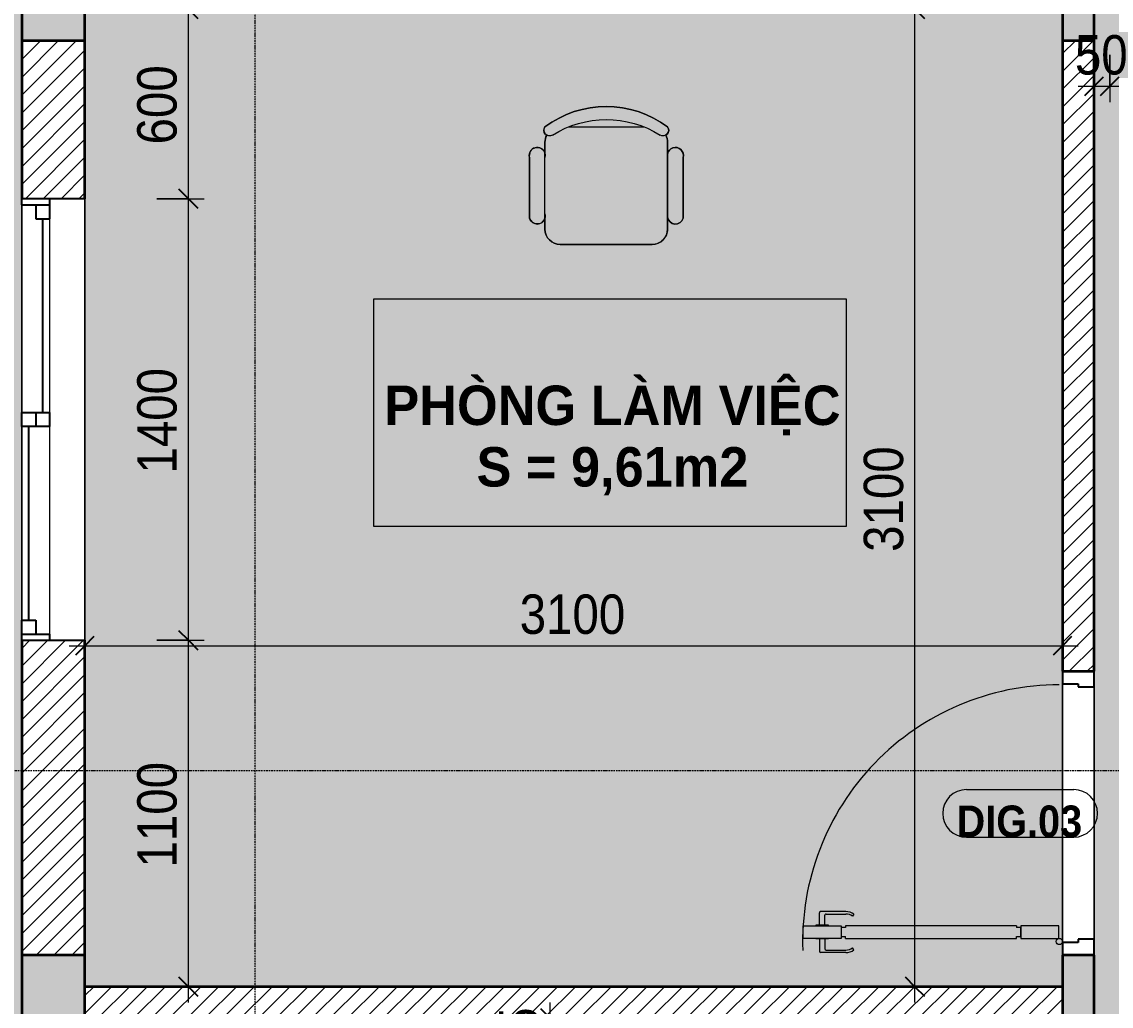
# Model space of a CAD drawing. Header units: millimetres. Extents: x 31444 to 224909, y 392 to 78637.
# Drawn here: x 33653 to 37107, y 64875 to 67997 of the extents above; entities that cross this region are included whole.
import ezdxf

# ---------------------------------------------------------------- set-up
doc = ezdxf.new("R2010")
doc.units = ezdxf.units.MM
doc.linetypes.add('Dash Dot 3_16_', pattern=[7.9375, 4.7625, -1.5875, 0, -1.5875])
for name, color, linetype, lineweight in [('0-1', 7, 'Continuous', 5), ('A-ANNO-DIMS', 211, 'Continuous', 9), ('A-ANNO-DIMS-50', 211, 'Continuous', 9), ('A-DETL-GENF-1', 7, 'Continuous', 18), ('A-DETL-GENF-4', 9, 'Continuous', 18), ('A-DETL-MEDM', 33, 'Continuous', 35), ('A-DETL-THIN', 151, 'Continuous', 18), ('A-DOOR-1', 253, 'Continuous', 18), ('A-DOOR-3', 7, 'Continuous', 18), ('A-DOOR-4', 50, 'Continuous', 25), ('A-DOOR-IDEN', 31, 'Continuous', 9), ('A-FLOR-2', 7, 'Continuous', 18), ('A-GLAZ', 151, 'Continuous', 18), ('A-GLAZ-4', 151, 'Continuous', 25), ('A-WALL-2', 250, 'Continuous', 35), ('A-WALL-3', 7, 'Continuous', 18), ('A-WALL-6', 113, 'Continuous', 35), ('A-WALL-PATT-1', 9, 'Continuous', 18), ('A-WALL-PATT-2', 111, 'Continuous', 18), ('G-ANNO-SYMB-1', 111, 'Dash Dot 3_16_', 18), ('G-ANNO-TEXT-1', 7, 'Continuous', 9), ('I-FURN', 30, 'Continuous', 18), ('I-FURN-1', 253, 'Continuous', 18), ('S-COLS', 52, 'Continuous', 18)]:
    doc.layers.add(name, color=color, linetype=linetype, lineweight=lineweight)
doc.layers.add('A-DETL-GENF-2', color=7, linetype='Continuous', lineweight=18, transparency=0.2)
doc.styles.add('Arial_B', font='arialbd.ttf', dxfattribs={"width": 0.95, "height": 125})
doc.styles.add('Arial_B_1', font='arialbd.ttf', dxfattribs={"width": 0.9, "height": 100})
doc.styles.add('UTM Avo', font='', dxfattribs={"width": 0.9, "height": 125})
doc.styles.get('UTM Avo').set_extended_font_data('UTM Avo')
doc.dimstyles.new('1_Dim_chi_tiet_2_5', dxfattribs={"dimscale": 304.8, "dimtxt": 124.912619, "dimasz": 0.19685, "dimexe": 0.164042, "dimexo": 0.0625, "dimgap": 0.016404, "dimtad": 1, "dimdec": 0, "dimrnd": 5, "dimzin": 0, "dimdsep": 46, "dimtxsty": 'UTM Avo', "dimblk1": 'OBLIQUE', "dimblk2": 'OBLIQUE', "dimsah": 1, "dimcen": 0.09, "dimdle": 0.164042, "dimazin": 0, "dimtfac": 1, "dimtdec": 4, "dimtix": 1, "dimtmove": 0, "dimatfit": 3, "dimfxl": 0.328084, "dimfxlon": 1, "dimtvp": 1, "dimtolj": 1, "dimtzin": 0, "dimarcsym": 2})
pattern_1 = [(45, (0, 0), (-28.284271, 28.284271), [])]
pattern_2 = [(50, (0, 0), (364.3679, -31.8783), [38.1, -419.1]), (355, (0, 0), (-70.4859, 382.1133), [30.48, -335.28]), (100.451, (30.36, -2.66), (293.885, 350.2334), [32.38, -356.18]), (46.184, (0, 101.6), (542.1585, -84.0858), [57.15, -628.65]), (96.636, (45.2, 94.6), (474.805, 494.8554), [48.57, -534.27]), (351.184, (0, 101.6), (474.8102, 494.85), [45.72, -502.92]), (21, (50.8, 76.2), (303.2285, -204.5305), [38.1, -419.1]), (326, (50.8, 76.2), (123.6039, 368.376), [30.48, -335.28]), (71.451, (76.07, 59.16), (426.8341, 163.8427), [32.38, -356.18]), (37.5, (0, 0), (6.17665, 169.11015), [3.353, -327.863, 3.353, -337.007, -336.55]), (37.5, (0, 0), (6.17665, 169.11015), [-671.576, 3.353, -333.197]), (7.5, (0, 0), (133.63888, 200.3615), [3.353, -190.703, 3.353, -320.243, -128.27]), (7.5, (0, 0), (133.63888, 200.3615), [-517.652, 3.353, -124.917]), (327.5, (-113.28, 0), (271.18182, -11.45836), [3.353, -123.647, 3.353, -392.887, -525.78]), (327.5, (-113.28, 0), (271.18182, -11.45836), [-523.24, 3.353, -522.427]), (317.5, (-164.08, 0), (296.2585, 50.85285), [3.353, -161.747, 3.353, -259.791, -373.38]), (317.5, (-164.08, 0), (296.2585, 50.85285), [-428.244, 3.353, -370.027]), (45, (0, 0), (-125.7236, 125.7236), []), (45, (0, 190.5), (-125.7236, 125.7236), [])]

# ---------------------------------------------------------------- blocks, each defined once
blk = doc.blocks.new('DOOR_CW_01 CANH MO-PANEL KINH - DIW_01-900x2200-CỬA GỖ VÂN LAMINATE-553393-TKCS_CĂN HỘ LOẠI 3 - MẶT BẰNG')
at = {"layer": 'A-DETL-GENF-1'}
for p, q in [((-397, 872), (-357, 872)), ((-397, 752), (-397, 872)), ((-357, 872), (-357, 752)), ((-399, 831.8), (-397, 831.8)), ((-399, 792.2), (-399, 831.8)), ((-397, 792.2), (-397, 831.8)), ((-357, 792.2), (-357, 831.8)), ((-355, 831.8), (-357, 831.8)), ((-355, 792.2), (-355, 831.8)), ((-442, 737), (-442, 816.5)), ((-399, 820.5), (-438, 820.5)), ((-434, 799.5), (-434, 737)), ((-399, 803.5), (-430, 803.5)), ((-355, 820.5), (-316, 820.5)), ((-355, 803.5), (-324, 803.5)), ((-320, 799.5), (-320, 737)), ((-312, 737), (-312, 816.5)), ((-397, 792.2), (-399, 792.2)), ((-357, 792.2), (-355, 792.2)), ((-357, 752), (-397, 752)), ((-397, 738), (-391, 738)), ((-397, 738), (-397, 196)), ((-363, 752), (-391, 752)), ((-391, 752), (-391, 738)), ((-363, 738), (-363, 752)), ((-357, 738), (-363, 738)), ((-357, 196), (-357, 738)), ((-433.9, 711.2), (-427.3, 715.8)), ((-320.1, 711.2), (-326.7, 715.8)), ((-397, 196), (-391, 196)), ((-357, 182), (-397, 182)), ((-397, 182), (-397, 62)), ((-391, 196), (-391, 182)), ((-391, 182), (-363, 182)), ((-357, 196), (-363, 196)), ((-363, 182), (-363, 196)), ((-357, 62), (-357, 182)), ((-397, 62), (-357, 62))]:
    blk.add_line(p, q, dxfattribs=at)
blk.add_circle((-407, 60), 10, dxfattribs=at)
for centre, radius, start, end in [((-407, 60), 814, 360, 92), ((-438, 816.5), 4, 90, 180), ((-430, 799.5), 4, 90, 180), ((-324, 799.5), 4, 360, 90), ((-316, 816.5), 4, 0, 90), ((-397, 737), 45, 180, 215), ((-397, 737), 37, 180, 215), ((-357, 737), 37, 325, 0), ((-357, 737), 45, 325, 0)]:
    blk.add_arc(centre, radius, start, end, dxfattribs=at)
at = {"layer": 'A-DOOR-3'}
blk.add_line((-407, 50), (-382, 50), dxfattribs=at)
at = {"layer": 'A-DOOR-4'}
for p, q in [((-410, 50), (-450, 50)), ((-410, 0), (-410, 50)), ((450, 50), (410, 50)), ((410, 50), (410, 0)), ((-400, 0), (-410, 0)), ((-400, -50), (-400, 0)), ((410, 0), (400, 0)), ((400, 0), (400, -50)), ((-450, -50), (-400, -50)), ((400, -50), (450, -50))]:
    blk.add_line(p, q, dxfattribs=at)
blk = doc.blocks.new('BAN LV A - BAN LV A_dwg_ban hoc2-348006-TKCS_CĂN HỘ LOẠI 3 - MẶT BẰNG')
at = {"layer": 'I-FURN'}
for p, q in [((145.8, 437.4), (-145.8, 437.4)), ((-194.4, 388.8), (-194.4, 113.4)), ((194.4, 113.4), (194.4, 388.8)), ((-243, 354.4), (-243, 162)), ((194.4, 351.4), (194.4, 150.8)), ((243.7, 162), (243.7, 354.4)), ((-120.5, 64.8), (120.5, 64.8))]:
    blk.add_line(p, q, dxfattribs=at)
at = {"layer": 'I-FURN', "flags": 128}
blk.add_lwpolyline([(-737.8, 610.5), (-737.8, 1330.5), (-154.9, 1330.5), (762.2, 1330.5), (762.2, 610.5)], close=True, dxfattribs=at)
at = {"layer": 'I-FURN'}
for centre, radius, start, end in [((-145.8, 388.8), 48.6, 90, 180), ((145.8, 388.8), 48.6, 360, 90), ((-218.7, 347.3), 25.3, 343.7398, 163.7398), ((219.4, 347.3), 25.3, 16.2602, 170.7054), ((-218.7, 154.9), 25.3, 163.7398, 16.2602), ((219.4, 154.9), 25.3, 189.2946, 16.2602), ((-145.8, 113.4), 48.6, 180, 207.5844), ((145.8, 113.4), 48.6, 332.4156, 0), ((-180.2, 75.4), 17.8, 57.9726, 216.6901), ((0, 359.3), 318.2, 237.5758, 302.4242), ((180.2, 75.4), 17.8, 323.3099, 122.0274), ((0, 324), 324, 233.1301, 306.8699)]:
    blk.add_arc(centre, radius, start, end, dxfattribs=at)
blk = doc.blocks.new('BAN LV A - BAN LV A_dwg-348005-TKCS_CĂN HỘ LOẠI 3 - MẶT BẰNG')
at = {"extrusion": (0, 0, -1), "zscale": -1, "rotation": 180}
blk.add_blockref('BAN LV A - BAN LV A_dwg_ban hoc2-348006-TKCS_CĂN HỘ LOẠI 3 - MẶT BẰNG', (-729, 1383.7), dxfattribs=at)
blk = doc.blocks.new('BAN LV A - BAN LV A-348231-TKCS_CĂN HỘ LOẠI 3 - MẶT BẰNG')
at = {"layer": 'I-FURN-1'}
for p, q in [((534.6, 1270.3), (534.6, 1235.9)), ((923.4, 1232.9), (923.4, 1270.3)), ((486, 1221.7), (486, 1029.3)), ((972.7, 1029.3), (972.7, 1221.7)), ((534.6, 1029.3), (534.6, 994.9)), ((923.4, 994.9), (923.4, 1032.3)), ((583.2, 946.3), (874.8, 946.3)), ((1491.2, 773.2), (-8.8, 773.2)), ((-8.8, 773.2), (-8.8, 53.2)), ((1491.2, 53.2), (1491.2, 773.2)), ((-8.8, 53.2), (1491.2, 53.2))]:
    blk.add_line(p, q, dxfattribs=at)
for centre, radius, start, end in [((729, 1059.7), 324, 53.1301, 126.8699), ((548.9, 1308.3), 17.8, 143.3099, 240.596), ((909.2, 1308.3), 17.8, 299.404, 36.6901), ((583.2, 1270.3), 48.6, 152.4156, 180), ((874.8, 1270.3), 48.6, 360, 27.5844), ((510.3, 1228.8), 25.3, 16.2602, 196.2602), ((948.4, 1228.8), 25.3, 343.7398, 170.7054), ((510.3, 1036.4), 25.3, 196.2602, 343.7398), ((948.4, 1036.4), 25.3, 189.2946, 343.7398), ((583.2, 994.9), 48.6, 180, 270), ((874.8, 994.9), 48.6, 270, 360)]:
    blk.add_arc(centre, radius, start, end, dxfattribs=at)
blk.add_blockref('BAN LV A - BAN LV A_dwg-348005-TKCS_CĂN HỘ LOẠI 3 - MẶT BẰNG', (0, 0))
blk = doc.blocks.new('NCV_TKTC_TANG 1_rvt-1-TKCS_CĂN HỘ LOẠI 3 - MẶT BẰNG')
at = {"layer": 'A-WALL-PATT-1'}
h = blk.add_hatch(dxfattribs=at)
h.set_pattern_fill('FP_1', color=256, style=0, pattern_type=2)
h.set_pattern_definition(pattern_1)
h.paths.add_polyline_path([(37052.6, 65937.3), (37052.6, 67936.5), (36952.6, 67936.5), (36952.6, 65937.3), (37028.9, 65937.3)])
h = blk.add_hatch(dxfattribs=at)
h.set_pattern_fill('FP_1', color=256, style=0, pattern_type=2)
h.set_pattern_definition(pattern_1)
h.paths.add_polyline_path([(35693.1, 64836.9), (36952.6, 64836.9), (36952.6, 64936.9), (33852.6, 64936.9), (33852.6, 64836.9), (35052.6, 64836.9)])
at = {"layer": 'A-FLOR-2'}
for p, q in [((36952.6, 65077.3), (36952.6, 65897.3)), ((36952.6, 65897.3), (36952.6, 65077.3)), ((37052.6, 65887.3), (37052.6, 65087.3)), ((37052.6, 65087.3), (37052.6, 65887.3))]:
    blk.add_line(p, q, dxfattribs=at)
at = {"layer": 'A-WALL-2'}
for p, q in [((36952.6, 67936.5), (36952.6, 65937.3)), ((37052.6, 67936.5), (36952.6, 67936.5)), ((37052.6, 65937.3), (37052.6, 67936.5)), ((36952.6, 65937.3), (37052.6, 65937.3)), ((37052.6, 65037.3), (36952.6, 65037.3)), ((36952.6, 64936.9), (33852.6, 64936.9))]:
    blk.add_line(p, q, dxfattribs=at)
at = {"layer": 'A-WALL-3'}
for p, q in [((36952.6, 65077.3), (36952.6, 65897.3)), ((37052.6, 65887.3), (37052.6, 65087.3))]:
    blk.add_line(p, q, dxfattribs=at)
at = {"layer": 'A-DOOR-1', "rotation": 89.9999999999993}
blk.add_blockref('DOOR_CW_01 CANH MO-PANEL KINH - DIW_01-900x2200-CỬA GỖ VÂN LAMINATE-553393-TKCS_CĂN HỘ LOẠI 3 - MẶT BẰNG', (37002.6, 65487.3), dxfattribs=at)
at = {"layer": 'I-FURN-1'}
blk.add_blockref('BAN LV A - BAN LV A-348231-TKCS_CĂN HỘ LOẠI 3 - MẶT BẰNG', (34776.9, 66344.2), dxfattribs=at)
blk = doc.blocks.new('1_FAMILY RVT - W01-WxH 1400x1400xmm-389822-TKCS_CĂN HỘ LOẠI 3 - MẶT BẰNG')
at = {"layer": 'A-GLAZ'}
for p, q in [((248.4, 172.39), (299.2, 197.79)), ((248.4, 172.39), (299.2, 146.99)), ((248.4, 172.39), (451.6, 172.39)), ((700, 96.19), (-700, 96.19)), ((-636.5, 96.19), (-22.225, 96.19)), ((22.225, 96.19), (680.95, 96.19)), ((-680.95, 7.29), (-22.225, 7.29)), ((22.225, 7.29), (636.5, 7.29)), ((-700, -103.81), (700, -103.81))]:
    blk.add_line(p, q, dxfattribs=at)
at = {"layer": 'A-GLAZ-4'}
for p, q in [((-700, 96.19), (-700, -103.81)), ((-700, 96.19), (-636.5, 96.19)), ((-680.95, 96.19), (-680.95, 7.29)), ((-636.5, 96.19), (-636.5, 51.74)), ((-636.5, 73.965), (-22.225, 73.965)), ((-22.225, 7.29), (-22.225, 96.19)), ((-22.225, 96.19), (22.225, 96.19)), ((22.225, 96.19), (22.225, 7.29)), ((680.95, 96.19), (700, 96.19)), ((680.95, 96.19), (680.95, 7.29)), ((700, -103.81), (700, 96.19)), ((-636.5, 51.74), (-680.95, 51.74)), ((22.225, 51.74), (-22.225, 51.74)), ((636.5, 51.74), (636.5, 7.29)), ((680.95, 51.74), (636.5, 51.74)), ((-700, 7.29), (-680.95, 7.29)), ((-22.225, 7.29), (22.225, 7.29)), ((22.225, 29.515), (636.5, 29.515)), ((636.5, 7.29), (700, 7.29))]:
    blk.add_line(p, q, dxfattribs=at)
blk = doc.blocks.new('DIMBLOCK5-TKCS_CĂN HỘ LOẠI 3 - MẶT BẰNG')
at = {"layer": 'A-ANNO-DIMS-50', "lineweight": 25}
for p, q in [((36484.8, 68036.9), (36454.8, 68066.9)), ((36484.8, 68036.9), (36514.8, 68006.9)), ((36484.8, 64936.9), (36454.8, 64966.9)), ((36484.8, 64936.9), (36514.8, 64906.9))]:
    blk.add_line(p, q, dxfattribs=at)
at = {"layer": 'A-ANNO-DIMS-50'}
for p, q in [((36484.8, 64886.9), (36484.8, 68086.9)), ((36384.8, 68036.9), (36534.8, 68036.9)), ((36484.8, 68036.9), (36384.8, 68036.9)), ((36384.8, 64936.9), (36534.8, 64936.9)), ((36484.8, 64936.9), (36384.8, 64936.9))]:
    blk.add_line(p, q, dxfattribs=at)
at = {"layer": 'A-ANNO-DIMS-50', "color": 0, "insert": (36322.4, 66315.8), "char_height": 125, "width": 410.824, "attachment_point": 1, "rotation": 90, "line_spacing_factor": 1.110334, "style": 'UTM Avo'}
blk.add_mtext('3100', dxfattribs=at)
blk = doc.blocks.new('_Oblique')
at = {"color": 0, "linetype": 'ByBlock', "lineweight": -2}
blk.add_line((-0.5, -0.5), (0.5, 0.5), dxfattribs=at)
blk = doc.blocks.new('STN_Door Tag - STN_Door Tag-1788670-TKCS_CĂN HỘ LOẠI 3 - MẶT BẰNG')
at = {"layer": 'A-DOOR-IDEN'}
for p, q in [((-3.37, 1.495), (3.431, 1.495)), ((-3.37, -1.524), (3.431, -1.524))]:
    blk.add_line(p, q, dxfattribs=at)
for centre, start, end in [((-3.37, -0.015), 90, 270), ((3.431, -0.015), 270, 90)]:
    blk.add_arc(centre, 1.509, start, end, dxfattribs=at)
blk = doc.blocks.new('DIMBLOCK30-TKCS_CĂN HỘ LOẠI 3 - MẶT BẰNG')
at = {"layer": 'A-ANNO-DIMS-50', "lineweight": 25}
for p, q in [((34180.9, 66035.3), (34150.9, 66065.3)), ((34180.9, 66035.3), (34210.9, 66005.3)), ((34180.9, 64936.9), (34150.9, 64966.9)), ((34180.9, 64936.9), (34210.9, 64906.9))]:
    blk.add_line(p, q, dxfattribs=at)
at = {"layer": 'A-ANNO-DIMS-50'}
for p, q in [((34080.9, 66035.3), (34230.9, 66035.3)), ((34180.9, 66035.3), (34080.9, 66035.3)), ((34180.9, 64886.9), (34180.9, 66035.3)), ((34080.9, 64936.9), (34230.9, 64936.9)), ((34180.9, 64936.9), (34080.9, 64936.9))]:
    blk.add_line(p, q, dxfattribs=at)
at = {"layer": 'A-ANNO-DIMS-50', "color": 0, "insert": (34018.5, 65314.9), "char_height": 125, "width": 410.824, "attachment_point": 1, "rotation": 90, "line_spacing_factor": 1.110334, "style": 'UTM Avo'}
blk.add_mtext('1100', dxfattribs=at)
blk = doc.blocks.new('DIMBLOCK31-TKCS_CĂN HỘ LOẠI 3 - MẶT BẰNG')
at = {"layer": 'A-ANNO-DIMS-50'}
for p, q in [((34080.9, 67435.3), (34230.9, 67435.3)), ((34180.9, 67435.3), (34080.9, 67435.3)), ((34180.9, 66035.3), (34180.9, 67435.3)), ((34080.9, 66035.3), (34230.9, 66035.3)), ((34180.9, 66035.3), (34080.9, 66035.3))]:
    blk.add_line(p, q, dxfattribs=at)
at = {"layer": 'A-ANNO-DIMS-50', "lineweight": 25}
for p, q in [((34180.9, 67435.3), (34150.9, 67465.3)), ((34180.9, 67435.3), (34210.9, 67405.3)), ((34180.9, 66035.3), (34150.9, 66065.3)), ((34180.9, 66035.3), (34210.9, 66005.3))]:
    blk.add_line(p, q, dxfattribs=at)
at = {"layer": 'A-ANNO-DIMS-50', "color": 0, "insert": (34018.5, 66564.1), "char_height": 125, "width": 410.824, "attachment_point": 1, "rotation": 90, "line_spacing_factor": 1.110334, "style": 'UTM Avo'}
blk.add_mtext('1400', dxfattribs=at)
blk = doc.blocks.new('DIMBLOCK32-TKCS_CĂN HỘ LOẠI 3 - MẶT BẰNG')
at = {"layer": 'A-ANNO-DIMS-50', "lineweight": 25}
for p, q in [((34180.9, 68036.9), (34150.9, 68066.9)), ((34180.9, 68036.9), (34210.9, 68006.9)), ((34180.9, 67435.3), (34150.9, 67465.3)), ((34180.9, 67435.3), (34210.9, 67405.3))]:
    blk.add_line(p, q, dxfattribs=at)
at = {"layer": 'A-ANNO-DIMS-50'}
for p, q in [((34180.9, 67435.3), (34180.9, 68086.9)), ((34080.9, 68036.9), (34230.9, 68036.9)), ((34180.9, 68036.9), (34080.9, 68036.9)), ((34080.9, 67435.3), (34230.9, 67435.3)), ((34180.9, 67435.3), (34080.9, 67435.3))]:
    blk.add_line(p, q, dxfattribs=at)
at = {"layer": 'A-ANNO-DIMS-50', "color": 0, "insert": (34018.5, 67607.7), "char_height": 125, "width": 308.118, "attachment_point": 1, "rotation": 90, "line_spacing_factor": 1.110334, "style": 'UTM Avo'}
blk.add_mtext('600', dxfattribs=at)
blk = doc.blocks.new('DIMBLOCK33-TKCS_CĂN HỘ LOẠI 3 - MẶT BẰNG')
at = {"layer": 'A-ANNO-DIMS-50'}
for p, q in [((33852.6, 66118.3), (33852.6, 65968.3)), ((33852.6, 66018.3), (33852.6, 66118.3)), ((36952.6, 66118.3), (36952.6, 65968.3)), ((36952.6, 66018.3), (36952.6, 66118.3)), ((33802.6, 66018.3), (37002.6, 66018.3))]:
    blk.add_line(p, q, dxfattribs=at)
at = {"layer": 'A-ANNO-DIMS-50', "lineweight": 25}
for p, q in [((33852.6, 66018.3), (33822.6, 65988.3)), ((33852.6, 66018.3), (33882.6, 66048.3)), ((36952.6, 66018.3), (36922.6, 65988.3)), ((36952.6, 66018.3), (36982.6, 66048.3))]:
    blk.add_line(p, q, dxfattribs=at)
at = {"layer": 'A-ANNO-DIMS-50', "color": 0, "insert": (35231.4, 66180.7), "char_height": 125, "width": 410.824, "attachment_point": 1, "line_spacing_factor": 1.110334, "style": 'UTM Avo'}
blk.add_mtext('3100', dxfattribs=at)
blk = doc.blocks.new('DIMBLOCK35-TKCS_CĂN HỘ LOẠI 3 - MẶT BẰNG')
at = {"layer": 'A-ANNO-DIMS-50'}
for p, q in [((37052.6, 67891.9), (37052.6, 67741.9)), ((37052.6, 67791.9), (37052.6, 67891.9)), ((37102.6, 67891.9), (37102.6, 67741.9)), ((37102.6, 67791.9), (37102.6, 67891.9)), ((37002.6, 67791.9), (37102.6, 67791.9))]:
    blk.add_line(p, q, dxfattribs=at)
at = {"layer": 'A-ANNO-DIMS-50', "lineweight": 25}
for p, q in [((37052.6, 67791.9), (37082.6, 67821.9)), ((37102.6, 67791.9), (37132.6, 67821.9)), ((37052.6, 67791.9), (37022.6, 67761.9)), ((37102.6, 67791.9), (37072.6, 67761.9))]:
    blk.add_line(p, q, dxfattribs=at)
at = {"layer": 'A-ANNO-DIMS-50', "color": 0, "insert": (36992, 67954.3), "char_height": 125, "width": 205.412, "attachment_point": 1, "line_spacing_factor": 1.110334, "style": 'UTM Avo'}
blk.add_mtext('50', dxfattribs=at)
blk = doc.blocks.new('DIMBLOCK36-TKCS_CĂN HỘ LOẠI 3 - MẶT BẰNG')
at = {"layer": 'A-ANNO-DIMS-50'}
for p, q in [((37102.6, 67891.9), (37102.6, 67741.9)), ((37102.6, 67791.9), (37102.6, 67891.9)), ((38002.6, 67891.9), (38002.6, 67741.9)), ((38002.6, 67791.9), (38002.6, 67891.9)), ((37102.6, 67791.9), (38002.6, 67791.9))]:
    blk.add_line(p, q, dxfattribs=at)
at = {"layer": 'A-ANNO-DIMS-50', "lineweight": 25}
for p, q in [((37102.6, 67791.9), (37132.6, 67821.9)), ((38002.6, 67791.9), (38032.6, 67821.9)), ((37102.6, 67791.9), (37072.6, 67761.9)), ((38002.6, 67791.9), (37972.6, 67761.9))]:
    blk.add_line(p, q, dxfattribs=at)
at = {"layer": 'A-ANNO-DIMS-50', "color": 0, "insert": (37424.2, 67954.3), "char_height": 125, "width": 308.118, "attachment_point": 1, "line_spacing_factor": 1.110334, "style": 'UTM Avo'}
blk.add_mtext('900', dxfattribs=at)
blk = doc.blocks.new('DIMBLOCK60-TKCS_CĂN HỘ LOẠI 3 - MẶT BẰNG')
at = {"layer": 'A-ANNO-DIMS-50'}
for p, q in [((35328.4, 64660.3), (35328.4, 64886.9)), ((35228.4, 64836.9), (35378.4, 64836.9)), ((35328.4, 64836.9), (35228.4, 64836.9)), ((35228.4, 64660.3), (35378.4, 64660.3)), ((35328.4, 64660.3), (35228.4, 64660.3))]:
    blk.add_line(p, q, dxfattribs=at)
at = {"layer": 'A-ANNO-DIMS-50', "lineweight": 25}
for p, q in [((35328.4, 64836.9), (35298.4, 64866.9)), ((35328.4, 64836.9), (35358.4, 64806.9)), ((35328.4, 64660.3), (35298.4, 64690.3)), ((35328.4, 64660.3), (35358.4, 64630.3))]:
    blk.add_line(p, q, dxfattribs=at)
at = {"layer": 'A-ANNO-DIMS-50', "color": 0, "insert": (35166, 64620.2), "char_height": 125, "width": 308.118, "attachment_point": 1, "rotation": 90, "line_spacing_factor": 1.110334, "style": 'UTM Avo'}
blk.add_mtext('175', dxfattribs=at)

msp = doc.modelspace()

# ---------------------------------------------------------------- hatches: boundary and pattern name
at = {"layer": 'A-DETL-GENF-1'}
for points in [[(33852.6, 64936.9), (36952.6, 64936.9), (36952.6, 68036.9), (33852.6, 68036.9), (33852.6, 65035.3)], [(41852.6, 61836.9), (41852.6, 64836.9), (38052.6, 64836.9), (38052.6, 68036.9), (37052.6, 68036.9), (37052.6, 64836.9), (35052.6, 64836.9), (35052.6, 61836.9), (37552.6, 61836.9), (37552.6, 61961.9), (38852.6, 61961.7), (38852.6, 61836.9), (41842.6, 61836.9)]]:
    msp.add_hatch(color=256, dxfattribs=at).paths.add_polyline_path(points)
at = {"layer": 'A-DETL-GENF-2'}
h = msp.add_hatch(color=256, dxfattribs=at)
h.paths.add_polyline_path([(42371.8, 60936.9), (43176.1, 60936.9), (43214.9, 60942), (43251.1, 60957), (43282.2, 60980.9), (43306, 61011.9), (43321, 61048.1), (43326.1, 61086.9), (43326.1, 70578.4), (43321, 70617.2), (43306, 70653.4), (43282.2, 70684.5), (43251.1, 70708.3), (43214.9, 70723.3), (43176.1, 70728.4), (33202.6, 70728.4), (33163.7, 70723.3), (33127.6, 70708.3), (33096.5, 70684.5), (33072.7, 70653.4), (33057.7, 70617.2), (33052.6, 70578.4), (33052.6, 61086.9), (33057.7, 61048.1), (33072.7, 61011.9), (33096.5, 60980.9), (33127.6, 60957), (33163.7, 60942), (33202.6, 60936.9), (42202.6, 60936.9)])
h.paths.add_polyline_path([(37494.4, 61495.8), (37481.9, 61497.5), (37470.3, 61502.3), (37460.3, 61509.9), (37452.7, 61519.9), (37447.8, 61531.5), (37446.2, 61544), (37449.4, 61544), (37451.2, 61531.5), (37456.6, 61519.9), (37462.9, 61511.9), (37471.9, 61505), (37482.7, 61500.5), (37494.4, 61499), (37506.8, 61500.9), (37518.4, 61506.2), (37526.2, 61512.2), (37533.3, 61521.5), (37537.8, 61532.3), (37539.4, 61544), (37542.5, 61544), (37540.9, 61531.5), (37536.1, 61519.9), (37528.4, 61509.9), (37516.9, 61501.6), (37506, 61497.4)])
h.paths.add_polyline_path([(38112.6, 61511.9), (37552.6, 61511.9), (37552.6, 61636.9), (34352.6, 61636.9), (34352.6, 61561.9), (33652.6, 61561.9), (33652.6, 68136.9), (36152.5, 68136.9), (36152.5, 69836.9), (34352.6, 69836.9), (34352.6, 69761.9), (33652.6, 69761.9), (33652.6, 70111.9), (34352.6, 70111.9), (34352.6, 70036.9), (37552.6, 70036.9), (37552.7, 70111.9), (38852.6, 70111.9), (38852.7, 70036.9), (42402.6, 70036.9), (42402.6, 65886.9), (42052.6, 65886.9), (42052.5, 61635.3), (41852.6, 61635.3), (41852.6, 61636.9), (38852.6, 61636.9), (38852.6, 61511.9), (38152.6, 61511.9)])
h.paths.add_polyline_path([(34715.7, 70142), (34713.6, 70142), (34715.7, 70157.7), (34721.8, 70172.4), (34731.4, 70185), (34746, 70195.5), (34759.7, 70200.9), (34774.4, 70202.8), (34790.2, 70200.7), (34804.9, 70194.7), (34817.5, 70185), (34827.1, 70172.4), (34833.2, 70157.7), (34835.3, 70142), (34831.3, 70142), (34828.9, 70157.7), (34823.7, 70170.4), (34814.7, 70182.2), (34802.9, 70191.2), (34789.2, 70196.9), (34774.4, 70198.8), (34758.7, 70196.5), (34746, 70191.2), (34734.2, 70182.2), (34725.2, 70170.4), (34719.5, 70156.7), (34717.6, 70142)])
at = {"layer": 'A-DETL-GENF-4'}
h = msp.add_hatch(dxfattribs=at)
h.set_pattern_fill('FP_2', color=256, style=0, pattern_type=2)
h.set_pattern_definition(pattern_2)
h.paths.add_polyline_path([(38364.6, 61511.9), (38852.6, 61512.2), (38852.6, 61961.9), (37552.6, 61961.9), (37552.6, 61511.9), (37816.3, 61511.9)])
h.paths.add_polyline_path([(33652.6, 61561.9), (34352.6, 61562), (34352.6, 61911.9), (33652.6, 61911.9), (33652.6, 61636.9)])
h.paths.add_polyline_path([(41852.6, 61636.9), (42052.6, 61636.9), (42052.6, 61836.9), (41852.6, 61836.9), (41852.6, 61739.5)])
h.paths.add_polyline_path([(36952.6, 64836.9), (37052.6, 64836.9), (37052.6, 65036.9), (36952.6, 65036.9), (36952.6, 64936.9)])
h.paths.add_polyline_path([(40052.6, 64836.9), (40052.6, 65036.9), (39952.6, 65036.9), (39952.6, 64836.9), (40034.3, 64836.9)])
h.paths.add_polyline_path([(38152.6, 64836.9), (38152.6, 65036.9), (38052.6, 65036.9), (38052.6, 64836.9)])
h.paths.add_polyline_path([(33652.6, 64839), (33852.6, 64839), (33852.2, 65036.9), (33652.6, 65036.9), (33652.6, 65035.3)])
h.paths.add_polyline_path([(42037.9, 66736.9), (42052.6, 66736.9), (42052.6, 66936.9), (41852.6, 66936.9), (41852.6, 66736.9)])
h.paths.add_polyline_path([(33652.6, 67936.9), (33852.6, 67936.9), (33852.6, 68136.9), (33652.6, 68136.9), (33652.6, 68036.9)])
h.paths.add_polyline_path([(36952.6, 67936.9), (37052.6, 67936.9), (37052.6, 68136.9), (36952.6, 68136.9), (36952.6, 68036.9)])
h.paths.add_polyline_path([(38152.6, 67942), (38152.6, 68136.9), (38052.6, 68136.9), (38052.6, 67942), (38150.1, 67942)])
h.paths.add_polyline_path([(38052.6, 69761.9), (38852.6, 69761.9), (38852.6, 70111.9), (37552.6, 70111.9), (37552.6, 69761.9)])
h.paths.add_polyline_path([(33988.6, 69761.9), (34352.6, 69761.9), (34352.6, 70111.9), (33652.6, 70111.9), (33652.6, 69761.9)])
h.paths.add_polyline_path([(41852.6, 69836.9), (42052.6, 69836.9), (42052.6, 70036.9), (41852.6, 70036.9), (41852.6, 69836.9)])
at = {"layer": 'A-WALL-PATT-2'}
h = msp.add_hatch(dxfattribs=at)
h.set_pattern_fill('FP_1', color=256, style=0, pattern_type=2)
h.set_pattern_definition(pattern_1)
h.paths.add_polyline_path([(33652.6, 65036.9), (33852.6, 65036.9), (33852.6, 66035.3), (33652.6, 66035.3), (33652.6, 65999.6)])
h.paths.add_polyline_path([(33652.6, 67435.3), (33852.6, 67435.3), (33852.6, 67936.9), (33652.6, 67936.9), (33652.6, 67435.3)])
at = {"layer": 'S-COLS'}
h = msp.add_hatch(dxfattribs=at)
h.set_pattern_fill('FP_2', color=256, style=0, pattern_type=2)
h.set_pattern_definition(pattern_2)
h.paths.add_polyline_path([(33652.6, 67936.9), (33652.6, 67936.9), (33652.6, 68136.9)])

# ---------------------------------------------------------------- linework, layer by layer
at = {"layer": 'A-DETL-MEDM'}
for p, q in [((33652.6, 68136.9), (33652.6, 67936.9)), ((33852.6, 67936.9), (33852.6, 68136.9)), ((36952.6, 68136.9), (36952.6, 67936.9)), ((37052.6, 67936.9), (37052.6, 68136.9)), ((33652.6, 67936.9), (33852.6, 67936.9)), ((36952.6, 67936.9), (37052.6, 67936.9)), ((33652.6, 65036.9), (33652.6, 64839)), ((33652.6, 65036.9), (33652.6, 64839)), ((33852.6, 65036.9), (33652.6, 65036.9)), ((33852.6, 64839), (33852.6, 65036.9)), ((37052.6, 65036.9), (36952.6, 65036.9)), ((36952.6, 65036.9), (36952.6, 64836.9)), ((37052.6, 64836.9), (37052.6, 65036.9))]:
    msp.add_line(p, q, dxfattribs=at)
at = {"layer": 'A-DETL-THIN'}
for p, q in [((33852.6, 67936.9), (33852.6, 65036.9)), ((36952.6, 65036.9), (36952.6, 67936.9)), ((37052.6, 67936.9), (37052.6, 65036.9)), ((33852.6, 64936.9), (36952.6, 64936.9))]:
    msp.add_line(p, q, dxfattribs=at)
at = {"layer": 'A-WALL-6'}
for p, q in [((33652.6, 67936.9), (33652.6, 67435.3)), ((33852.6, 67435.3), (33852.6, 67936.9)), ((33652.6, 66035.3), (33652.6, 65036.9)), ((33852.6, 65036.9), (33852.6, 66035.3))]:
    msp.add_line(p, q, dxfattribs=at)
at = {"layer": 'G-ANNO-SYMB-1'}
for p, q in [((34392.6, 60104.7), (34392.6, 71564.3)), ((44567.7, 65621.1), (32168.1, 65621.1))]:
    msp.add_line(p, q, dxfattribs=at)

# ---------------------------------------------------------------- block references
at = {"layer": '0-1'}
msp.add_blockref('NCV_TKTC_TANG 1_rvt-1-TKCS_CĂN HỘ LOẠI 3 - MẶT BẰNG', (0, 0), dxfattribs=at)
at = {"layer": 'A-DOOR-IDEN', "xscale": 49.99999999999998, "yscale": 49.99999999999998, "zscale": 49.99999999999998}
msp.add_blockref('STN_Door Tag - STN_Door Tag-1788670-TKCS_CĂN HỘ LOẠI 3 - MẶT BẰNG', (36816.7, 65487.3), dxfattribs=at)
at = {"layer": 'A-GLAZ', "rotation": 89.9999999999999}
msp.add_blockref('1_FAMILY RVT - W01-WxH 1400x1400xmm-389822-TKCS_CĂN HỘ LOẠI 3 - MẶT BẰNG', (33748.8, 66735.3), dxfattribs=at)

# ---------------------------------------------------------------- texts
at = {"layer": 'A-DOOR-IDEN', "insert": (36815.9, 65460.7), "char_height": 100, "width": 407.7, "attachment_point": 5, "line_spacing_factor": 0.936439, "style": 'Arial_B_1'}
msp.add_mtext('\\pt2.25,4.5,6.75,9,11.25,13.5,15.75,18,20.25,22.5,24.75,27,29.25,31.5,33.75,36,38.25,40.5,42.75,45,47.25,49.5,51.75,54,56.25,58.5,60.75,63,65.25,67.5,69.75,72;DIG.03', dxfattribs=at)
at = {"layer": 'G-ANNO-TEXT-1', "insert": (35525.6, 66668.9), "char_height": 125, "width": 1589.825, "attachment_point": 5, "line_spacing_factor": 0.936439, "style": 'Arial_B'}
msp.add_mtext('\\pt570,1140,1710,2280,2850,3420,3990,4560,5130,5700,6270,6840,7410,7980,8550,9120,9690,10260,10830,11400,11970,12540,13110,13680,14250,14820,15390,15960,16530,17100,17670,18240;PHÒNG LÀM VIỆC\\PS = 9,61m2 ', dxfattribs=at)

# ---------------------------------------------------------------- dimensions: what is measured, and where the dimension line sits
at = {"layer": 'A-ANNO-DIMS'}
for base, p1, p2, override, picture, middle in [((34180.9, 68036.9), (34080.9, 67435.3), (34080.9, 68036.9), {"dimpost": '<>', "dimfxl": 601.625653}, 'DIMBLOCK32-TKCS_CĂN HỘ LOẠI 3 - MẶT BẰNG', (34111.2, 67736.1)), ((36484.8, 68036.9), (36384.8, 64936.9), (36384.8, 68036.9), {"dimpost": '<>', "dimfxl": 3100}, 'DIMBLOCK5-TKCS_CĂN HỘ LOẠI 3 - MẶT BẰNG', (36415.1, 66486.9)), ((34180.9, 67435.3), (34080.9, 66035.3), (34080.9, 67435.3), {"dimpost": '<>', "dimfxl": 1400}, 'DIMBLOCK31-TKCS_CĂN HỘ LOẠI 3 - MẶT BẰNG', (34111.2, 66735.3)), ((34180.9, 66035.3), (34080.9, 64936.9), (34080.9, 66035.3), {"dimpost": '<>', "dimfxl": 1098.374347}, 'DIMBLOCK30-TKCS_CĂN HỘ LOẠI 3 - MẶT BẰNG', (34111.2, 65486.1)), ((35328.4, 64836.9), (35228.4, 64660.3), (35228.4, 64836.9), {"dimpost": '<>', "dimfxl": 176.625653}, 'DIMBLOCK60-TKCS_CĂN HỘ LOẠI 3 - MẶT BẰNG', (35259.8, 64748.6))]:
    dim = msp.add_linear_dim(base=base, p1=p1, p2=p2, angle=90, dimstyle='1_Dim_chi_tiet_2_5', override=override, dxfattribs=at)
    dim.commit()
    dim.dimension.update_dxf_attribs({"geometry": picture, "text_midpoint": middle})
for base, p1, p2, override, picture, middle in [((37102.6, 67791.9), (37052.6, 67891.9), (37102.6, 67891.9), {"dimpost": '<>', "dimfxl": 50}, 'DIMBLOCK35-TKCS_CĂN HỘ LOẠI 3 - MẶT BẰNG', (37077.6, 67861.6)), ((38002.6, 67791.9), (37102.6, 67891.9), (38002.6, 67891.9), {"dimpost": '<>', "dimfxl": 900}, 'DIMBLOCK36-TKCS_CĂN HỘ LOẠI 3 - MẶT BẰNG', (37552.6, 67861.6)), ((36952.6, 66018.3), (33852.6, 66118.3), (36952.6, 66118.3), {"dimpost": '<>', "dimfxl": 3100}, 'DIMBLOCK33-TKCS_CĂN HỘ LOẠI 3 - MẶT BẰNG', (35402.6, 66088))]:
    dim = msp.add_linear_dim(base=base, p1=p1, p2=p2, dimstyle='1_Dim_chi_tiet_2_5', override=override, dxfattribs=at)
    dim.commit()
    dim.dimension.update_dxf_attribs({"geometry": picture, "text_midpoint": middle})

doc.saveas('drawing.dxf')
